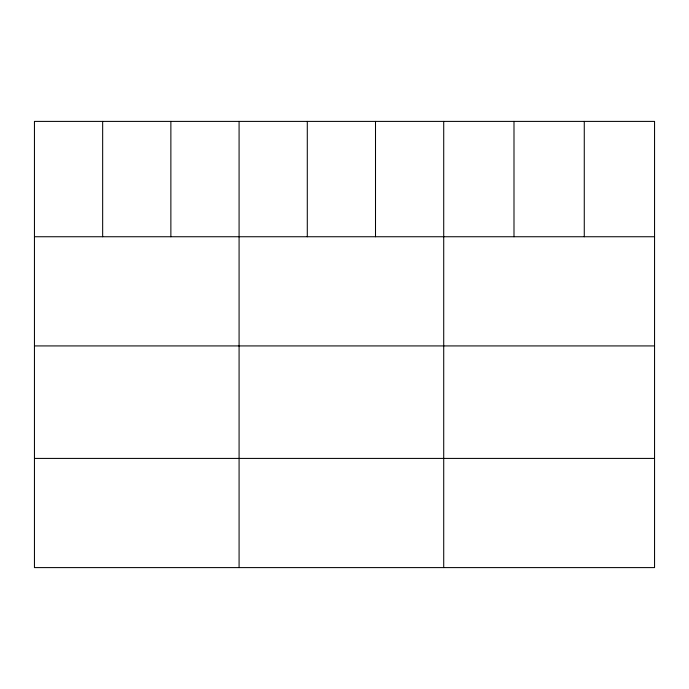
<?xml version="1.0" encoding="UTF-8"?>
<svg xmlns="http://www.w3.org/2000/svg" width="689" height="689" viewBox="0 0 689 689"><rect width="100%" height="100%" fill="white"/><g stroke="black" fill="none" stroke-linecap="round" stroke-linejoin="round"><path stroke-width="1.03" d="M654.55 236.74L654.55 567.598L34.45 567.598L34.45 121.402L654.55 121.402L654.55 236.74L34.45 236.74M34.45 345.921L654.55 345.921M34.45 458.418L654.55 458.418M584.272 121.402L584.272 236.74M513.994 121.402L513.994 236.74M443.716 121.402L443.716 567.598M375.505 121.402L375.505 236.74M307.294 121.402L307.294 236.74M239.083 121.402L239.083 567.598M170.872 121.402L170.872 236.74M102.661 121.402L102.661 236.74"/></g></svg>
